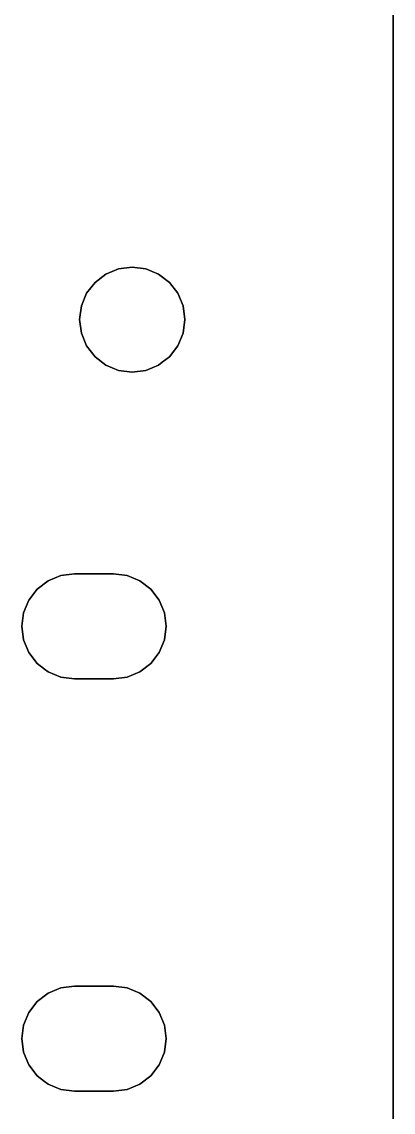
# Model space of a CAD drawing. Header units: metres. Extents: x 0 to 1120, y 0 to 254.
# Drawn here: x 169.5 to 187.5, y 48.9 to 101.8 of the extents above; entities that cross this region are included whole.
import ezdxf

# ---------------------------------------------------------------- set-up
doc = ezdxf.new("R2010")
doc.units = ezdxf.units.M

msp = doc.modelspace()

# ---------------------------------------------------------------- linework, layer by layer
at = {"layer": 'Component#13'}
for p, q in [((187.5, 5), (187.5, 120)), ((187.5, 120, 6), (187.5, 5, 6)), ((174.19, 89.842), (174.85, 89.929)), ((174.85, 89.929, 6), (174.19, 89.842, 6)), ((175.51, 89.842, 6), (174.85, 89.929, 6)), ((174.85, 89.929, 6), (174.85, 89.929)), ((174.85, 89.929), (175.51, 89.842)), ((173.575, 89.587, 6), (173.047, 89.182, 6)), ((173.047, 89.182), (173.575, 89.587)), ((173.575, 89.587), (174.19, 89.842)), ((174.19, 89.842, 6), (173.575, 89.587, 6)), ((173.575, 89.587, 6), (173.575, 89.587)), ((174.19, 89.842, 6), (174.19, 89.842)), ((175.51, 89.842, 6), (175.51, 89.842)), ((175.51, 89.842), (176.125, 89.587)), ((176.125, 89.587, 6), (175.51, 89.842, 6)), ((176.125, 89.587, 6), (176.125, 89.587)), ((176.125, 89.587), (176.654, 89.182)), ((176.654, 89.182, 6), (176.125, 89.587, 6)), ((173.047, 89.182, 6), (172.642, 88.654, 6)), ((172.642, 88.654), (173.047, 89.182)), ((173.047, 89.182, 6), (173.047, 89.182)), ((177.059, 88.654, 6), (176.654, 89.182, 6)), ((176.654, 89.182), (177.059, 88.654)), ((176.654, 89.182, 6), (176.654, 89.182)), ((172.387, 88.039), (172.642, 88.654)), ((172.642, 88.654, 6), (172.387, 88.039, 6)), ((172.642, 88.654, 6), (172.642, 88.654)), ((177.059, 88.654), (177.314, 88.039)), ((177.314, 88.039, 6), (177.059, 88.654, 6)), ((177.059, 88.654, 6), (177.059, 88.654)), ((172.387, 88.039, 6), (172.3, 87.379, 6)), ((172.3, 87.379), (172.387, 88.039)), ((172.387, 88.039, 6), (172.387, 88.039)), ((177.314, 88.039, 6), (177.314, 88.039)), ((177.4, 87.379, 6), (177.314, 88.039, 6)), ((177.314, 88.039), (177.4, 87.379)), ((172.3, 87.379, 6), (172.387, 86.719, 6)), ((172.3, 87.379, 6), (172.3, 87.379)), ((172.387, 86.719), (172.3, 87.379)), ((177.314, 86.719, 6), (177.4, 87.379, 6)), ((177.4, 87.379), (177.314, 86.719)), ((177.4, 87.379, 6), (177.4, 87.379)), ((172.642, 86.104), (172.387, 86.719)), ((172.387, 86.719, 6), (172.387, 86.719)), ((172.387, 86.719, 6), (172.642, 86.104, 6)), ((177.059, 86.104, 6), (177.314, 86.719, 6)), ((177.314, 86.719), (177.059, 86.104)), ((177.314, 86.719, 6), (177.314, 86.719)), ((172.642, 86.104, 6), (173.047, 85.575, 6)), ((173.047, 85.575), (172.642, 86.104)), ((172.642, 86.104, 6), (172.642, 86.104)), ((177.059, 86.104), (176.654, 85.575)), ((176.654, 85.575, 6), (177.059, 86.104, 6)), ((177.059, 86.104, 6), (177.059, 86.104)), ((173.047, 85.575, 6), (173.575, 85.17, 6)), ((173.047, 85.575, 6), (173.047, 85.575)), ((173.575, 85.17), (173.047, 85.575)), ((174.19, 84.915), (173.575, 85.17)), ((173.575, 85.17), (173.575, 85.17, 6)), ((173.575, 85.17, 6), (174.19, 84.915, 6)), ((175.51, 84.915, 6), (176.125, 85.17, 6)), ((176.125, 85.17), (175.51, 84.915)), ((176.302, 85.306), (176.125, 85.17)), ((176.125, 85.17, 6), (176.302, 85.306, 6)), ((176.125, 85.17, 6), (176.125, 85.17)), ((176.654, 85.575), (176.302, 85.306)), ((176.302, 85.306, 6), (176.654, 85.575, 6)), ((176.302, 85.306, 6), (176.302, 85.306)), ((176.654, 85.575, 6), (176.654, 85.575)), ((174.19, 84.915, 6), (174.19, 84.915)), ((174.19, 84.915, 6), (174.85, 84.829, 6)), ((174.85, 84.829), (174.19, 84.915)), ((174.85, 84.829, 6), (175.51, 84.915, 6)), ((175.51, 84.915), (174.85, 84.829)), ((174.85, 84.829, 6), (174.85, 84.829)), ((175.51, 84.915, 6), (175.51, 84.915)), ((170.247, 74.303), (170.775, 74.708)), ((170.775, 74.708, 6), (170.247, 74.303, 6)), ((171.39, 74.963, 6), (170.775, 74.708, 6)), ((170.775, 74.708), (171.39, 74.963)), ((170.775, 74.708, 6), (170.775, 74.708)), ((171.39, 74.963), (172.05, 75.05)), ((172.05, 75.05, 6), (171.39, 74.963, 6)), ((171.39, 74.963, 6), (171.39, 74.963)), ((173.95, 75.05, 6), (172.05, 75.05, 6)), ((172.05, 75.05, 6), (172.05, 75.05)), ((172.05, 75.05), (173.95, 75.05)), ((174.61, 74.963, 6), (173.95, 75.05, 6)), ((173.95, 75.05), (174.61, 74.963)), ((173.95, 75.05, 6), (173.95, 75.05)), ((174.61, 74.963), (175.225, 74.708)), ((175.225, 74.708, 6), (174.61, 74.963, 6)), ((174.61, 74.963, 6), (174.61, 74.963)), ((175.753, 74.303, 6), (175.225, 74.708, 6)), ((175.225, 74.708, 6), (175.225, 74.708)), ((175.225, 74.708), (175.753, 74.303)), ((169.842, 73.775), (170.247, 74.303)), ((170.247, 74.303, 6), (169.842, 73.775, 6)), ((170.247, 74.303, 6), (170.247, 74.303)), ((176.158, 73.775, 6), (175.753, 74.303, 6)), ((175.753, 74.303, 6), (175.753, 74.303)), ((175.753, 74.303), (176.158, 73.775)), ((169.587, 73.16), (169.842, 73.775)), ((169.842, 73.775, 6), (169.587, 73.16, 6)), ((169.842, 73.775, 6), (169.842, 73.775)), ((176.158, 73.775), (176.413, 73.16)), ((176.158, 73.775, 6), (176.158, 73.775)), ((176.413, 73.16, 6), (176.158, 73.775, 6)), ((169.587, 73.16, 6), (169.5, 72.5, 6)), ((169.5, 72.5), (169.587, 73.16)), ((169.587, 73.16, 6), (169.587, 73.16)), ((176.5, 72.5, 6), (176.413, 73.16, 6)), ((176.413, 73.16), (176.5, 72.5)), ((176.413, 73.16, 6), (176.413, 73.16)), ((169.5, 72.5, 6), (169.5, 72.5)), ((169.587, 71.84), (169.5, 72.5)), ((169.5, 72.5, 6), (169.587, 71.84, 6)), ((176.413, 71.84, 6), (176.5, 72.5, 6)), ((176.5, 72.5), (176.413, 71.84)), ((176.5, 72.5), (176.5, 72.5, 6)), ((169.842, 71.225), (169.587, 71.84)), ((169.587, 71.84, 6), (169.842, 71.225, 6)), ((169.587, 71.84, 6), (169.587, 71.84)), ((176.413, 71.84), (176.158, 71.225)), ((176.158, 71.225, 6), (176.413, 71.84, 6)), ((176.413, 71.84, 6), (176.413, 71.84)), ((170.247, 70.697), (169.842, 71.225)), ((169.842, 71.225, 6), (169.842, 71.225)), ((169.842, 71.225, 6), (170.247, 70.697, 6)), ((175.753, 70.697, 6), (176.158, 71.225, 6)), ((176.158, 71.225), (175.753, 70.697)), ((176.158, 71.225, 6), (176.158, 71.225)), ((170.598, 70.427), (170.247, 70.697)), ((170.247, 70.697, 6), (170.598, 70.427, 6)), ((170.247, 70.697, 6), (170.247, 70.697)), ((170.598, 70.427, 6), (170.598, 70.427)), ((170.598, 70.427, 6), (170.775, 70.292, 6)), ((170.775, 70.292), (170.598, 70.427)), ((175.753, 70.697), (175.225, 70.292)), ((175.225, 70.292, 6), (175.753, 70.697, 6)), ((175.753, 70.697, 6), (175.753, 70.697)), ((170.775, 70.292, 6), (170.775, 70.292)), ((171.39, 70.037), (170.775, 70.292)), ((170.775, 70.292, 6), (171.39, 70.037, 6)), ((172.05, 69.95), (171.39, 70.037)), ((171.39, 70.037, 6), (172.05, 69.95, 6)), ((171.39, 70.037, 6), (171.39, 70.037)), ((172.05, 69.95, 6), (172.05, 69.95)), ((173.95, 69.95), (172.05, 69.95)), ((172.05, 69.95, 6), (173.95, 69.95, 6)), ((173.95, 69.95, 6), (174.61, 70.037, 6)), ((174.61, 70.037), (173.95, 69.95)), ((173.95, 69.95, 6), (173.95, 69.95)), ((175.225, 70.292), (174.61, 70.037)), ((174.61, 70.037, 6), (175.225, 70.292, 6)), ((174.61, 70.037, 6), (174.61, 70.037)), ((175.225, 70.292, 6), (175.225, 70.292)), ((172.05, 55.05, 6), (171.39, 54.963, 6)), ((171.39, 54.963), (172.05, 55.05)), ((173.95, 55.05, 6), (172.05, 55.05, 6)), ((172.05, 55.05, 6), (172.05, 55.05)), ((172.05, 55.05), (173.95, 55.05)), ((173.95, 55.05, 6), (173.95, 55.05)), ((173.95, 55.05), (174.61, 54.963)), ((174.61, 54.963, 6), (173.95, 55.05, 6)), ((170.247, 54.303), (170.775, 54.708)), ((170.775, 54.708, 6), (170.247, 54.303, 6)), ((171.39, 54.963, 6), (170.775, 54.708, 6)), ((170.775, 54.708), (171.39, 54.963)), ((170.775, 54.708, 6), (170.775, 54.708)), ((171.39, 54.963, 6), (171.39, 54.963)), ((175.225, 54.708, 6), (174.61, 54.963, 6)), ((174.61, 54.963), (175.225, 54.708)), ((174.61, 54.963, 6), (174.61, 54.963)), ((175.753, 54.303, 6), (175.225, 54.708, 6)), ((175.225, 54.708, 6), (175.225, 54.708)), ((175.225, 54.708), (175.753, 54.303)), ((169.842, 53.775), (170.247, 54.303)), ((170.247, 54.303, 6), (169.842, 53.775, 6)), ((170.247, 54.303, 6), (170.247, 54.303)), ((175.753, 54.303, 6), (175.753, 54.303)), ((176.158, 53.775, 6), (175.753, 54.303, 6)), ((175.753, 54.303), (176.158, 53.775)), ((169.587, 53.16), (169.842, 53.775)), ((169.842, 53.775, 6), (169.587, 53.16, 6)), ((169.842, 53.775, 6), (169.842, 53.775)), ((176.158, 53.775), (176.413, 53.16)), ((176.158, 53.775, 6), (176.158, 53.775)), ((176.413, 53.16, 6), (176.158, 53.775, 6)), ((169.5, 52.5), (169.587, 53.16)), ((169.587, 53.16, 6), (169.5, 52.5, 6)), ((169.587, 53.16, 6), (169.587, 53.16)), ((176.5, 52.5, 6), (176.413, 53.16, 6)), ((176.413, 53.16), (176.5, 52.5)), ((176.413, 53.16, 6), (176.413, 53.16)), ((169.587, 51.84), (169.5, 52.5)), ((169.5, 52.5, 6), (169.5, 52.5)), ((169.5, 52.5, 6), (169.587, 51.84, 6)), ((176.5, 52.5), (176.413, 51.84)), ((176.413, 51.84, 6), (176.5, 52.5, 6)), ((176.5, 52.5), (176.5, 52.5, 6)), ((169.842, 51.225), (169.587, 51.84)), ((169.587, 51.84, 6), (169.587, 51.84)), ((169.587, 51.84, 6), (169.842, 51.225, 6)), ((176.413, 51.84), (176.158, 51.225)), ((176.158, 51.225, 6), (176.413, 51.84, 6)), ((176.413, 51.84, 6), (176.413, 51.84)), ((170.247, 50.697), (169.842, 51.225)), ((169.842, 51.225, 6), (169.842, 51.225)), ((169.842, 51.225, 6), (170.247, 50.697, 6)), ((176.158, 51.225), (175.753, 50.697)), ((175.753, 50.697, 6), (176.158, 51.225, 6)), ((176.158, 51.225, 6), (176.158, 51.225)), ((170.598, 50.427), (170.247, 50.697)), ((170.247, 50.697, 6), (170.598, 50.427, 6)), ((170.247, 50.697, 6), (170.247, 50.697)), ((170.598, 50.427, 6), (170.598, 50.427)), ((170.775, 50.292), (170.598, 50.427)), ((170.598, 50.427, 6), (170.775, 50.292, 6)), ((171.39, 50.037), (170.775, 50.292)), ((170.775, 50.292, 6), (170.775, 50.292)), ((170.775, 50.292, 6), (171.39, 50.037, 6)), ((175.225, 50.292), (174.61, 50.037)), ((174.61, 50.037, 6), (175.225, 50.292, 6)), ((175.753, 50.697), (175.225, 50.292)), ((175.225, 50.292, 6), (175.753, 50.697, 6)), ((175.225, 50.292, 6), (175.225, 50.292)), ((175.753, 50.697, 6), (175.753, 50.697)), ((172.05, 49.95), (171.39, 50.037)), ((171.39, 50.037, 6), (171.39, 50.037)), ((171.39, 50.037, 6), (172.05, 49.95, 6)), ((172.05, 49.95, 6), (173.95, 49.95, 6)), ((172.05, 49.95, 6), (172.05, 49.95)), ((173.95, 49.95), (172.05, 49.95)), ((173.95, 49.95, 6), (174.61, 50.037, 6)), ((174.61, 50.037), (173.95, 49.95)), ((173.95, 49.95, 6), (173.95, 49.95)), ((174.61, 50.037, 6), (174.61, 50.037))]:
    msp.add_line(p, q, dxfattribs=at)

doc.saveas('drawing.dxf')
